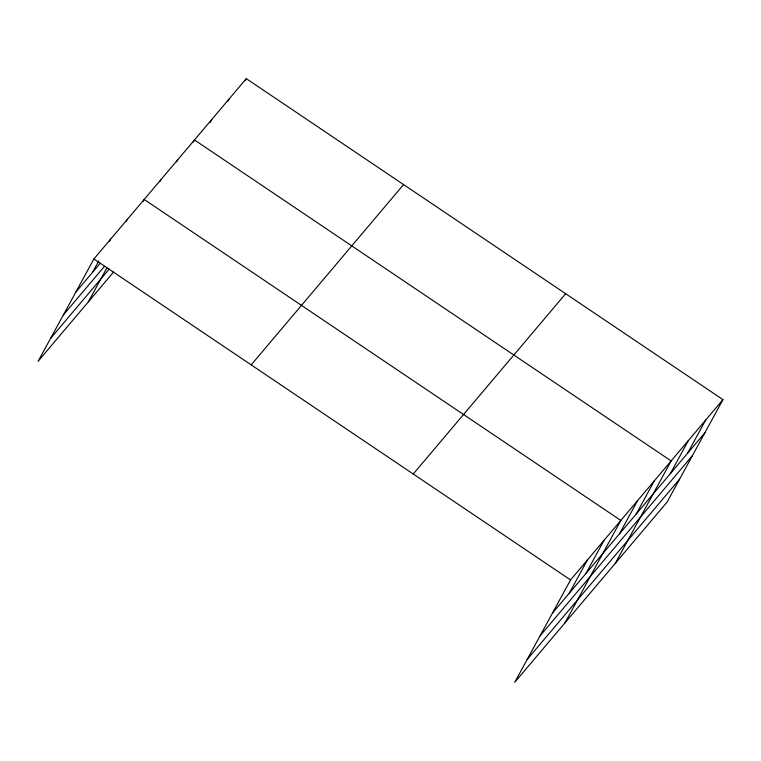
<?xml version="1.0" encoding="UTF-8"?>
<svg xmlns="http://www.w3.org/2000/svg" width="761" height="761" viewBox="0 0 761 761"><rect width="100%" height="100%" fill="white"/><g stroke="black" fill="none" stroke-linecap="round" stroke-linejoin="round"><path stroke-width="1.14" d="M722.95 399.63L570.541 579.939L514.712 682.341L667.112 502.041L722.95 399.63L246.288 78.659L93.888 258.959L38.05 361.37L113.494 272.115M92.557 272.314L98.778 260.899M109.517 241.199L110.649 239.125M126.278 221.365L127.41 219.292M88.343 301.87L106.94 267.767M143.049 201.532L144.181 199.458L620.843 520.438L565.004 622.84M159.81 181.698L160.942 179.625M176.581 161.865L177.703 159.791M193.342 142.031L194.474 139.957L671.135 460.938L615.297 563.34M210.046 122.635L211.748 119.525M227.891 101.165L229.013 99.092M245.156 80.733L246.288 78.659M569.218 593.285L587.311 560.106M585.98 573.452L604.072 540.272M619.511 533.784L637.604 500.605M636.272 513.951L654.365 480.771M670.317 473.684L688.401 440.495M687.583 453.252L705.675 420.062M75.796 292.148L100.176 263.296M63.334 314.987L104.485 266.302M50.502 338.521L109.184 269.109M251.187 364.88L403.587 184.581M413.252 474.017L565.651 293.708M552.457 613.119L704.857 432.809M539.996 635.958L692.405 455.658M527.164 659.502L679.573 479.192M93.888 258.959L570.541 579.939"/></g></svg>
